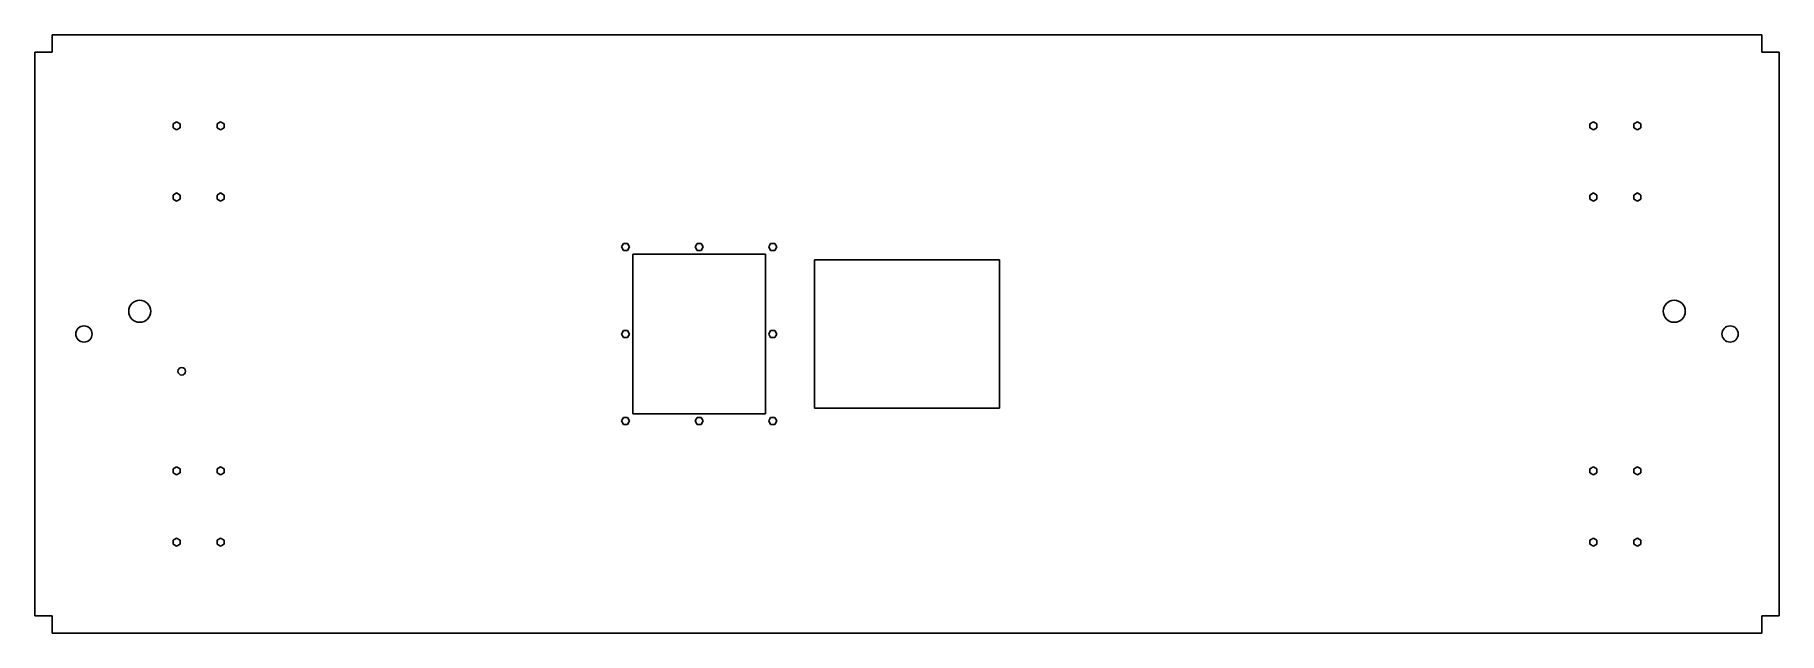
# Model space of a CAD drawing. Header units: millimetres. Extents: x 20 to 2397, y 20 to 834.
import ezdxf

# ---------------------------------------------------------------- set-up
doc = ezdxf.new("R2010")
doc.units = ezdxf.units.MM

msp = doc.modelspace()

# ---------------------------------------------------------------- linework, layer by layer
at = {"color": 7, "linetype": 'Continuous', "lineweight": 25}
for p, q in [((43.5, 810.9), (43.5, 834.4)), ((43.5, 834.4), (2373, 834.4)), ((2373, 810.9), (2373, 834.4)), ((20, 43.5), (20, 810.9)), ((43.5, 810.9), (20, 810.9)), ((2373, 810.9), (2396.5, 810.9)), ((2396.5, 810.9), (2396.5, 43.5)), ((213.1, 716.2), (208.3, 713.4)), ((208.3, 713.4), (208.3, 707.9)), ((217.8, 713.4), (213.1, 716.2)), ((217.8, 707.9), (217.8, 713.4)), ((273.1, 716.2), (268.3, 713.4)), ((268.3, 713.4), (268.3, 707.9)), ((277.8, 713.4), (273.1, 716.2)), ((277.8, 707.9), (277.8, 713.4)), ((2143.5, 716.2), (2138.7, 713.4)), ((2138.7, 713.4), (2138.7, 707.9)), ((2148.2, 713.4), (2143.5, 716.2)), ((2148.2, 707.9), (2148.2, 713.4)), ((2203.5, 716.2), (2198.7, 713.4)), ((2198.7, 713.4), (2198.7, 707.9)), ((2208.2, 713.4), (2203.5, 716.2)), ((2208.2, 707.9), (2208.2, 713.4)), ((208.3, 707.9), (213.1, 705.2)), ((213.1, 705.2), (217.8, 707.9)), ((268.3, 707.9), (273.1, 705.2)), ((273.1, 705.2), (277.8, 707.9)), ((2138.7, 707.9), (2143.5, 705.2)), ((2143.5, 705.2), (2148.2, 707.9)), ((2198.7, 707.9), (2203.5, 705.2)), ((2203.5, 705.2), (2208.2, 707.9)), ((213.1, 619.2), (208.3, 616.4)), ((217.8, 616.4), (213.1, 619.2)), ((273.1, 619.2), (268.3, 616.4)), ((277.8, 616.4), (273.1, 619.2)), ((2143.5, 619.2), (2138.7, 616.4)), ((2148.2, 616.4), (2143.5, 619.2)), ((2203.5, 619.2), (2198.7, 616.4)), ((2208.2, 616.4), (2203.5, 619.2)), ((208.3, 616.4), (208.3, 610.9)), ((208.3, 610.9), (213.1, 608.2)), ((213.1, 608.2), (217.8, 610.9)), ((217.8, 610.9), (217.8, 616.4)), ((268.3, 616.4), (268.3, 610.9)), ((268.3, 610.9), (273.1, 608.2)), ((273.1, 608.2), (277.8, 610.9)), ((277.8, 610.9), (277.8, 616.4)), ((2138.7, 616.4), (2138.7, 610.9)), ((2138.7, 610.9), (2143.5, 608.2)), ((2143.5, 608.2), (2148.2, 610.9)), ((2148.2, 610.9), (2148.2, 616.4)), ((2198.7, 616.4), (2198.7, 610.9)), ((2198.7, 610.9), (2203.5, 608.2)), ((2203.5, 608.2), (2208.2, 610.9)), ((2208.2, 610.9), (2208.2, 616.4)), ((822, 550.4), (819.3, 545.7)), ((827.5, 550.4), (822, 550.4)), ((830.3, 545.7), (827.5, 550.4)), ((922.3, 550.4), (919.5, 545.7)), ((927.8, 550.4), (922.3, 550.4)), ((930.5, 545.7), (927.8, 550.4)), ((1022.5, 550.4), (1019.8, 545.7)), ((1028, 550.4), (1022.5, 550.4)), ((1030.8, 545.7), (1028, 550.4)), ((819.3, 545.7), (822, 540.9)), ((822, 540.9), (827.5, 540.9)), ((827.5, 540.9), (830.3, 545.7)), ((1015.3, 535.7), (834.8, 535.7)), ((834.8, 535.7), (834.8, 318.7)), ((919.5, 545.7), (922.3, 540.9)), ((922.3, 540.9), (927.8, 540.9)), ((927.8, 540.9), (930.5, 545.7)), ((1015.3, 318.7), (1015.3, 535.7)), ((1019.8, 545.7), (1022.5, 540.9)), ((1022.5, 540.9), (1028, 540.9)), ((1028, 540.9), (1030.8, 545.7)), ((1334.5, 528), (1082.1, 528)), ((1082.1, 528), (1082.1, 326.4)), ((1334.5, 326.4), (1334.5, 528)), ((822, 432), (819.3, 427.2)), ((827.5, 432), (822, 432)), ((830.3, 427.2), (827.5, 432)), ((1022.5, 432), (1019.8, 427.2)), ((1028, 432), (1022.5, 432)), ((1030.8, 427.2), (1028, 432)), ((819.3, 427.2), (822, 422.4)), ((822, 422.4), (827.5, 422.4)), ((827.5, 422.4), (830.3, 427.2)), ((1019.8, 427.2), (1022.5, 422.4)), ((1022.5, 422.4), (1028, 422.4)), ((1028, 422.4), (1030.8, 427.2)), ((822, 313.5), (819.3, 308.8)), ((827.5, 313.5), (822, 313.5)), ((830.3, 308.8), (827.5, 313.5)), ((834.8, 318.7), (1015.3, 318.7)), ((922.3, 313.5), (919.5, 308.8)), ((927.8, 313.5), (922.3, 313.5)), ((930.5, 308.8), (927.8, 313.5)), ((1022.5, 313.5), (1019.8, 308.8)), ((1028, 313.5), (1022.5, 313.5)), ((1030.8, 308.8), (1028, 313.5)), ((1082.1, 326.4), (1334.5, 326.4)), ((819.3, 308.8), (822, 304)), ((822, 304), (827.5, 304)), ((827.5, 304), (830.3, 308.8)), ((919.5, 308.8), (922.3, 304)), ((922.3, 304), (927.8, 304)), ((927.8, 304), (930.5, 308.8)), ((1019.8, 308.8), (1022.5, 304)), ((1022.5, 304), (1028, 304)), ((1028, 304), (1030.8, 308.8)), ((213.1, 246.3), (208.3, 243.5)), ((208.3, 243.5), (208.3, 238)), ((208.3, 238), (213.1, 235.3)), ((217.8, 243.5), (213.1, 246.3)), ((213.1, 235.3), (217.8, 238)), ((217.8, 238), (217.8, 243.5)), ((273.1, 246.3), (268.3, 243.5)), ((268.3, 243.5), (268.3, 238)), ((268.3, 238), (273.1, 235.3)), ((277.8, 243.5), (273.1, 246.3)), ((273.1, 235.3), (277.8, 238)), ((277.8, 238), (277.8, 243.5)), ((2143.5, 246.3), (2138.7, 243.5)), ((2138.7, 243.5), (2138.7, 238)), ((2138.7, 238), (2143.5, 235.3)), ((2148.2, 243.5), (2143.5, 246.3)), ((2143.5, 235.3), (2148.2, 238)), ((2148.2, 238), (2148.2, 243.5)), ((2203.5, 246.3), (2198.7, 243.5)), ((2198.7, 243.5), (2198.7, 238)), ((2198.7, 238), (2203.5, 235.3)), ((2208.2, 243.5), (2203.5, 246.3)), ((2203.5, 235.3), (2208.2, 238)), ((2208.2, 238), (2208.2, 243.5)), ((213.1, 149.3), (208.3, 146.5)), ((208.3, 146.5), (208.3, 141)), ((217.8, 146.5), (213.1, 149.3)), ((217.8, 141), (217.8, 146.5)), ((273.1, 149.3), (268.3, 146.5)), ((268.3, 146.5), (268.3, 141)), ((277.8, 146.5), (273.1, 149.3)), ((277.8, 141), (277.8, 146.5)), ((2143.5, 149.3), (2138.7, 146.5)), ((2138.7, 146.5), (2138.7, 141)), ((2148.2, 146.5), (2143.5, 149.3)), ((2148.2, 141), (2148.2, 146.5)), ((2203.5, 149.3), (2198.7, 146.5)), ((2198.7, 146.5), (2198.7, 141)), ((2208.2, 146.5), (2203.5, 149.3)), ((2208.2, 141), (2208.2, 146.5)), ((208.3, 141), (213.1, 138.3)), ((213.1, 138.3), (217.8, 141)), ((268.3, 141), (273.1, 138.3)), ((273.1, 138.3), (277.8, 141)), ((2138.7, 141), (2143.5, 138.3)), ((2143.5, 138.3), (2148.2, 141)), ((2198.7, 141), (2203.5, 138.3)), ((2203.5, 138.3), (2208.2, 141)), ((43.5, 43.5), (20, 43.5)), ((43.5, 43.5), (43.5, 20)), ((2373, 43.5), (2396.5, 43.5)), ((2373, 43.5), (2373, 20)), ((2373, 20), (43.5, 20))]:
    msp.add_line(p, q, dxfattribs=at)
for centre, radius in [((162.9, 458.2), 15.1), ((2253.6, 458.2), 15.1), ((86.8, 427.2), 11.1), ((2329.8, 427.2), 11.1), ((220.1, 376.4), 5.15)]:
    msp.add_circle(centre, radius, dxfattribs=at)

doc.saveas('drawing.dxf')
